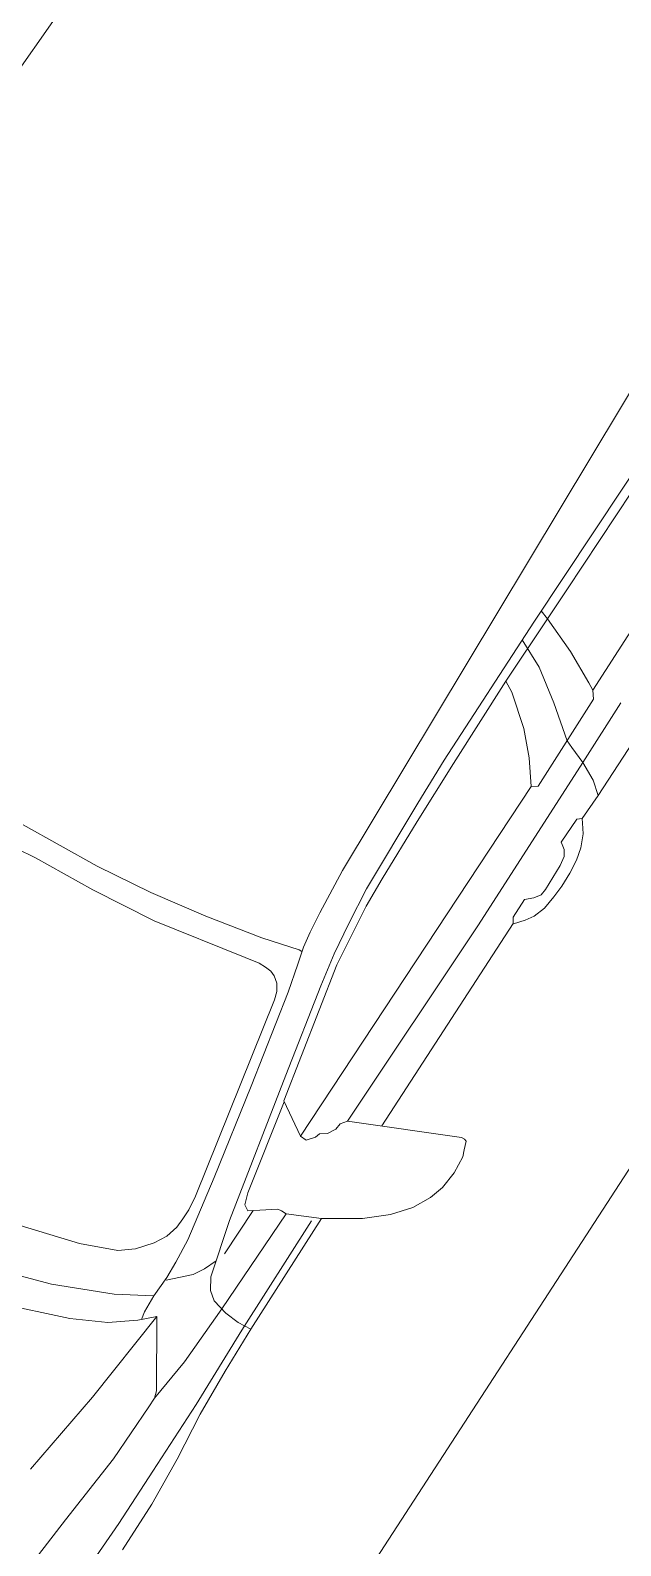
# Model space of a CAD drawing. Header units: millimetres. Extents: x 48966 to 155647, y -43515 to 30475.
# Drawn here: x 121202 to 122166, y 20050 to 22525 of the extents above; entities that cross this region are included whole.
import ezdxf

# ---------------------------------------------------------------- set-up
doc = ezdxf.new("R2010")
doc.units = ezdxf.units.MM
for name, color, linetype, lineweight in [('Парковка', 7, 'Continuous', 9), ('Стены-1', 7, 'Continuous', 18), ('Фундамент несущей конструкции', 7, 'Continuous', 9), ('Фундамент несущей конструкции-1', 7, 'Continuous', 18), ('Элементы узлов', 7, 'Continuous', 9)]:
    doc.layers.add(name, color=color, linetype=linetype, lineweight=lineweight)

# ---------------------------------------------------------------- blocks, each defined once
blk = doc.blocks.new('Стена наружная на отм_-10_450 - Стена наружная на отм_-10_450-507337-План -1-го этажа на отм_ -10_350')
at = {"layer": 'Фундамент несущей конструкции-1'}
for centre, start, end in [((116848.5, 7599), 37.28093, 77.21527), ((116931.1, 7013.9), 39.72953, 78.29093)]:
    blk.add_arc(centre, 18185, start, end, dxfattribs=at)
blk = doc.blocks.new('Парковка_одиночная - Средний класс 5300х2500мм-8483981-План -1-го этажа на отм_ -10_350')
at = {"layer": 'Парковка'}
blk.add_line((2500, 0), (2500, -5300), dxfattribs=at)
at = {"layer": 'Элементы узлов'}
for p, q in [((658, -2756.5), (717.5, -1056)), ((658, -2756.5), (717.5, -1056)), ((658, -2756.5), (717.5, -1056)), ((1782.5, -1056), (1842, -2756.5)), ((1782.5, -1056), (1842, -2756.5)), ((1782.5, -1056), (1842, -2756.5)), ((1883, -2246), (1887, -1835.4)), ((1883, -2246), (1887, -1835.4)), ((1883, -2246), (1887, -1835.4)), ((1900.9, -1979.2), (1899.4, -2172.6)), ((1900.9, -1979.2), (1899.4, -2172.6)), ((1900.9, -1979.2), (1899.4, -2172.6)), ((2024.3, -2286.8), (2023.1, -2081)), ((2024.3, -2286.8), (2023.1, -2081)), ((2024.3, -2286.8), (2023.1, -2081)), ((1899.4, -2172.6), (1898.8, -2229.6)), ((1899.4, -2172.6), (1898.8, -2229.6)), ((1899.4, -2172.6), (1898.8, -2229.6)), ((2125.4, -2159.6), (2125.4, -2426.3)), ((2125.4, -2159.6), (2125.4, -2426.3)), ((2125.4, -2159.6), (2125.4, -2426.3)), ((1898.8, -2229.6), (1883.2, -2224.1)), ((1898.8, -2229.6), (1883.2, -2224.1)), ((1898.8, -2229.6), (1883.2, -2224.1)), ((1883, -2514.6), (1883, -2246)), ((1883, -2514.6), (1883, -2246)), ((1883, -2514.6), (1883, -2246)), ((1897.1, -2351.6), (1898.8, -2229.6)), ((1897.1, -2351.6), (1898.8, -2229.6)), ((1897.1, -2351.6), (1898.8, -2229.6)), ((1898.8, -2229.6), (1959.6, -2253.7)), ((1898.8, -2229.6), (1959.6, -2253.7)), ((1898.8, -2229.6), (1959.6, -2253.7)), ((1959.6, -2253.7), (2012.2, -2280.1)), ((1959.6, -2253.7), (2012.2, -2280.1)), ((1959.6, -2253.7), (2012.2, -2280.1)), ((1883, -2280.7), (1930.1, -2303.1)), ((1883, -2280.7), (1930.1, -2303.1)), ((1883, -2280.7), (1930.1, -2303.1)), ((2012.2, -2280.1), (2024.3, -2286.8)), ((2012.2, -2280.1), (2024.3, -2286.8)), ((2012.2, -2280.1), (2024.3, -2286.8)), ((2033.4, -2298.6), (2024.3, -2286.8)), ((2033.4, -2298.6), (2024.3, -2286.8)), ((2033.4, -2298.6), (2024.3, -2286.8)), ((2034.7, -2467.1), (2033.4, -2298.6)), ((2034.7, -2467.1), (2033.4, -2298.6)), ((2034.7, -2467.1), (2033.4, -2298.6)), ((2073.6, -2279.1), (2075.1, -2394.9)), ((2073.6, -2279.1), (2075.1, -2394.9)), ((2073.6, -2279.1), (2075.1, -2394.9)), ((1930.1, -2303.1), (1982.1, -2338.8)), ((1930.1, -2303.1), (1982.1, -2338.8)), ((1930.1, -2303.1), (1982.1, -2338.8)), ((1982.1, -2338.8), (2034, -2378.8)), ((1982.1, -2338.8), (2034, -2378.8)), ((1982.1, -2338.8), (2034, -2378.8)), ((1897.1, -2351.6), (1898.6, -2510.9)), ((1915.1, -2361.3), (1897.1, -2351.6)), ((1897.1, -2351.6), (1898.6, -2510.9)), ((1915.1, -2361.3), (1897.1, -2351.6)), ((1897.1, -2351.6), (1898.6, -2510.9)), ((1915.1, -2361.3), (1897.1, -2351.6)), ((1963.6, -2400.7), (1915.1, -2361.3)), ((1963.6, -2400.7), (1915.1, -2361.3)), ((1963.6, -2400.7), (1915.1, -2361.3)), ((1997.5, -2436.1), (1963.6, -2400.7)), ((1997.5, -2436.1), (1963.6, -2400.7)), ((1997.5, -2436.1), (1963.6, -2400.7)), ((2034, -2378.8), (2046.4, -2383.8)), ((2034, -2378.8), (2046.4, -2383.8)), ((2034, -2378.8), (2046.4, -2383.8)), ((2046.4, -2383.8), (2075.1, -2394.9)), ((2046.4, -2383.8), (2075.1, -2394.9)), ((2046.4, -2383.8), (2075.1, -2394.9)), ((2075.1, -2394.9), (2105, -2409.6)), ((2075.1, -2394.9), (2076.6, -2710)), ((2075.1, -2394.9), (2105, -2409.6)), ((2075.1, -2394.9), (2076.6, -2710)), ((2075.1, -2394.9), (2105, -2409.6)), ((2075.1, -2394.9), (2076.6, -2710)), ((2105, -2409.6), (2125.1, -2426.3)), ((2105, -2409.6), (2125.1, -2426.3)), ((2105, -2409.6), (2125.1, -2426.3)), ((2025.5, -2473.4), (1997.5, -2436.1)), ((2025.5, -2473.4), (1997.5, -2436.1)), ((2025.5, -2473.4), (1997.5, -2436.1)), ((2125.4, -2426.3), (2123.7, -2472.2)), ((2125.4, -2426.3), (2123.7, -2472.2)), ((2125.4, -2426.3), (2123.7, -2472.2)), ((2020.8, -3157.7), (2025.5, -2473.4)), ((2020.8, -3157.7), (2025.5, -2473.4)), ((2020.8, -3157.7), (2025.5, -2473.4)), ((2025.5, -2473.4), (2034.7, -2467.1)), ((2025.5, -2473.4), (2034.7, -2467.1)), ((2025.5, -2473.4), (2034.7, -2467.1)), ((2116.9, -2477.7), (2123.7, -2472.2)), ((2116.9, -2477.7), (2123.7, -2472.2)), ((2116.9, -2477.7), (2123.7, -2472.2)), ((2123.7, -2472.2), (2128.6, -2477.9)), ((2123.7, -2472.2), (2128.6, -2477.9)), ((2123.7, -2472.2), (2128.6, -2477.9)), ((2116.4, -2523.1), (2116.9, -2477.7)), ((2116.4, -2523.1), (2116.9, -2477.7)), ((2116.4, -2523.1), (2116.9, -2477.7)), ((2128.6, -2477.9), (2138.6, -2492)), ((2128.6, -2477.9), (2138.6, -2492)), ((2128.6, -2477.9), (2138.6, -2492)), ((2138.6, -2492), (2148, -2513.4)), ((2138.6, -2492), (2148, -2513.4)), ((2138.6, -2492), (2148, -2513.4)), ((1884.9, -2597.1), (1883, -2514.6)), ((1884.9, -2597.1), (1883, -2514.6)), ((1884.9, -2597.1), (1883, -2514.6)), ((1898.6, -2510.9), (1900.5, -2622.8)), ((1898.6, -2510.9), (1900.5, -2622.8)), ((1898.6, -2510.9), (1900.5, -2622.8)), ((2119.7, -2525.2), (2116.4, -2523.1)), ((2119.7, -2525.2), (2116.4, -2523.1)), ((2119.7, -2525.2), (2116.4, -2523.1)), ((2148, -2513.4), (2153.1, -2534.2)), ((2148, -2513.4), (2153.1, -2534.2)), ((2148, -2513.4), (2153.1, -2534.2)), ((2126.7, -2530.7), (2119.7, -2525.2)), ((2126.7, -2530.7), (2119.7, -2525.2)), ((2126.7, -2530.7), (2119.7, -2525.2)), ((2132.9, -2540), (2126.7, -2530.7)), ((2132.9, -2540), (2126.7, -2530.7)), ((2132.9, -2540), (2126.7, -2530.7)), ((2135.7, -2555.8), (2132.9, -2540)), ((2135.7, -2555.8), (2132.9, -2540)), ((2135.7, -2555.8), (2132.9, -2540)), ((2153.1, -2534.2), (2155.4, -2558.1)), ((2153.1, -2534.2), (2155.4, -2558.1)), ((2153.1, -2534.2), (2155.4, -2558.1)), ((2136.7, -2602), (2135.7, -2555.8)), ((2136.7, -2602), (2135.7, -2555.8)), ((2136.7, -2602), (2135.7, -2555.8)), ((2155.4, -2558.1), (2156.2, -2583)), ((2155.4, -2558.1), (2156.2, -2583)), ((2155.4, -2558.1), (2156.2, -2583)), ((1891.1, -2760.1), (1884.9, -2597.1)), ((1891.1, -2760.1), (1884.9, -2597.1)), ((1891.1, -2760.1), (1884.9, -2597.1)), ((2156.2, -2583), (2154.6, -2604.8)), ((2156.2, -2583), (2154.6, -2604.8)), ((2156.2, -2583), (2154.6, -2604.8)), ((1900.5, -2622.8), (1903.4, -2732.5)), ((1900.5, -2622.8), (1903.4, -2732.5)), ((1900.5, -2622.8), (1903.4, -2732.5)), ((2128.2, -2623.8), (2135.7, -2613.1)), ((2128.2, -2623.8), (2135.7, -2613.1)), ((2128.2, -2623.8), (2135.7, -2613.1)), ((2135.7, -2613.1), (2136.7, -2602)), ((2135.7, -2613.1), (2136.7, -2602)), ((2135.7, -2613.1), (2136.7, -2602)), ((2154.6, -2604.8), (2151.8, -2628.3)), ((2154.6, -2604.8), (2151.8, -2628.3)), ((2154.6, -2604.8), (2151.8, -2628.3)), ((2116.9, -2634.4), (2128.2, -2623.8)), ((2116.9, -2634.4), (2128.2, -2623.8)), ((2116.9, -2634.4), (2128.2, -2623.8)), ((2117.1, -2668.3), (2116.9, -2634.4)), ((2117.1, -2668.3), (2116.9, -2634.4)), ((2117.1, -2668.3), (2116.9, -2634.4)), ((2151.8, -2628.3), (2145, -2648.6)), ((2151.8, -2628.3), (2145, -2648.6)), ((2151.8, -2628.3), (2145, -2648.6)), ((2122.8, -2677.3), (2117.1, -2668.3)), ((2122.8, -2677.3), (2117.1, -2668.3)), ((2122.8, -2677.3), (2117.1, -2668.3)), ((2136.3, -2662.2), (2123.2, -2677.3)), ((2136.3, -2662.2), (2123.2, -2677.3)), ((2136.3, -2662.2), (2123.2, -2677.3)), ((2145, -2648.6), (2136.3, -2662.2)), ((2145, -2648.6), (2136.3, -2662.2)), ((2145, -2648.6), (2136.3, -2662.2)), ((2122.8, -3071.5), (2122.8, -2677.3)), ((2122.8, -3071.5), (2122.8, -2677.3)), ((2122.8, -3071.5), (2122.8, -2677.3)), ((2076.6, -2710), (2071.7, -3095.2)), ((2076.6, -2710), (2071.7, -3095.2)), ((2076.6, -2710), (2071.7, -3095.2)), ((1903.4, -2732.5), (1905.9, -2784.5)), ((1903.4, -2732.5), (1905.9, -2784.5)), ((1903.4, -2732.5), (1905.9, -2784.5)), ((1848.4, -2834.6), (1842, -2756.5)), ((1848.4, -2834.6), (1842, -2756.5)), ((1848.4, -2834.6), (1842, -2756.5)), ((1897.8, -2823.3), (1891.1, -2760.1)), ((1897.8, -2823.3), (1891.1, -2760.1)), ((1897.8, -2823.3), (1891.1, -2760.1)), ((1905.9, -2784.5), (1918.1, -2890.5)), ((1905.9, -2784.5), (1918.1, -2890.5)), ((1905.9, -2784.5), (1918.1, -2890.5)), ((1852.2, -2869.8), (1848.4, -2834.6)), ((1852.2, -2869.8), (1848.4, -2834.6)), ((1852.2, -2869.8), (1848.4, -2834.6)), ((1904.5, -2877.9), (1897.8, -2823.3)), ((1904.5, -2877.9), (1897.8, -2823.3)), ((1904.5, -2877.9), (1897.8, -2823.3)), ((1856.6, -2896.1), (1852.2, -2869.8)), ((1856.6, -2896.1), (1852.2, -2869.8)), ((1856.6, -2896.1), (1852.2, -2869.8)), ((1914.7, -2933.8), (1904.5, -2877.9)), ((1914.7, -2933.8), (1904.5, -2877.9)), ((1914.7, -2933.8), (1904.5, -2877.9)), ((1918.1, -2890.5), (1966.6, -3124.1)), ((1918.1, -2890.5), (1966.6, -3124.1)), ((1918.1, -2890.5), (1966.6, -3124.1)), ((1695.2, -2940.5), (1791.3, -2920.2)), ((1695.2, -2940.5), (1791.3, -2920.2)), ((1695.2, -2940.5), (1791.3, -2920.2)), ((1791.3, -2920.2), (1852.8, -2903.7)), ((1791.3, -2920.2), (1852.8, -2903.7)), ((1791.3, -2920.2), (1852.8, -2903.7)), ((1852.8, -2903.7), (1858.5, -2903.7)), ((1852.8, -2903.7), (1858.5, -2903.7)), ((1852.8, -2903.7), (1858.5, -2903.7)), ((1863.8, -2924.6), (1856.6, -2896.1)), ((1863.8, -2924.6), (1856.6, -2896.1)), ((1863.8, -2924.6), (1856.6, -2896.1)), ((1599.1, -2957), (1695.2, -2940.5)), ((1599.1, -2957), (1695.2, -2940.5)), ((1599.1, -2957), (1695.2, -2940.5)), ((1875.4, -2971.4), (1863.8, -2924.6)), ((1875.4, -2971.4), (1863.8, -2924.6)), ((1875.4, -2971.4), (1863.8, -2924.6)), ((1946.1, -3087.1), (1914.7, -2933.8)), ((1946.1, -3087.1), (1914.7, -2933.8)), ((1946.1, -3087.1), (1914.7, -2933.8)), ((1364, -2978), (1501.9, -2968.6)), ((1364, -2978), (1501.9, -2968.6)), ((1364, -2978), (1501.9, -2968.6)), ((1501.9, -2968.6), (1599.1, -2957)), ((1501.9, -2968.6), (1599.1, -2957)), ((1501.9, -2968.6), (1599.1, -2957)), ((1628.7, -2993), (1786.1, -2962.3)), ((1628.7, -2993), (1786.1, -2962.3)), ((1628.7, -2993), (1786.1, -2962.3)), ((1786.1, -2962.3), (1810.4, -2957.5)), ((1786.1, -2962.3), (1810.4, -2957.5)), ((1786.1, -2962.3), (1810.4, -2957.5)), ((1810.4, -2957.5), (1822.3, -2957.3)), ((1810.4, -2957.5), (1822.3, -2957.3)), ((1810.4, -2957.5), (1822.3, -2957.3)), ((1822.3, -2957.3), (1833.1, -2958.3)), ((1822.3, -2957.3), (1833.1, -2958.3)), ((1822.3, -2957.3), (1833.1, -2958.3)), ((1833.1, -2958.3), (1841.9, -2961.4)), ((1833.1, -2958.3), (1841.9, -2961.4)), ((1833.1, -2958.3), (1841.9, -2961.4)), ((1841.9, -2961.4), (1852, -2969.2)), ((1841.9, -2961.4), (1852, -2969.2)), ((1841.9, -2961.4), (1852, -2969.2)), ((1852, -2969.2), (1859.5, -2980.6)), ((1852, -2969.2), (1859.5, -2980.6)), ((1852, -2969.2), (1859.5, -2980.6)), ((1517.3, -3005), (1628.7, -2993)), ((1517.3, -3005), (1628.7, -2993)), ((1517.3, -3005), (1628.7, -2993)), ((1859.5, -2980.6), (1863.7, -2994)), ((1859.5, -2980.6), (1863.7, -2994)), ((1859.5, -2980.6), (1863.7, -2994)), ((1863.7, -2994), (1930.3, -3333.2)), ((1863.7, -2994), (1930.3, -3333.2)), ((1863.7, -2994), (1930.3, -3333.2)), ((1908.8, -3133.2), (1875.4, -2971.4)), ((1908.8, -3133.2), (1875.4, -2971.4)), ((1908.8, -3133.2), (1875.4, -2971.4)), ((1375.9, -3016.5), (1410.3, -3012.2)), ((1375.9, -3016.5), (1410.3, -3012.2)), ((1375.9, -3016.5), (1410.3, -3012.2)), ((1410.3, -3012.2), (1517.3, -3005)), ((1410.3, -3012.2), (1517.3, -3005)), ((1410.3, -3012.2), (1517.3, -3005)), ((2071.7, -3095.2), (2242.1, -3016.3)), ((2071.7, -3095.2), (2242.1, -3016.3)), ((2071.7, -3095.2), (2242.1, -3016.3)), ((2242.1, -3016.3), (2248, -3016.1)), ((2242.1, -3016.3), (2248, -3016.1)), ((2242.1, -3016.3), (2248, -3016.1)), ((2248, -3016.1), (2252, -3017.5)), ((2248, -3016.1), (2252, -3017.5)), ((2248, -3016.1), (2252, -3017.5)), ((2252, -3017.5), (2256.9, -3031.1)), ((2252, -3017.5), (2256.9, -3031.1)), ((2252, -3017.5), (2256.9, -3031.1)), ((2261.5, -3041.8), (2256.9, -3031.1)), ((2261.5, -3041.8), (2256.9, -3031.1)), ((2261.5, -3041.8), (2256.9, -3031.1)), ((2264, -3071.2), (2261.5, -3041.8)), ((2264, -3071.2), (2261.5, -3041.8)), ((2264, -3071.2), (2261.5, -3041.8)), ((1998.4, -3336.2), (1946.1, -3087.1)), ((1998.4, -3336.2), (1946.1, -3087.1)), ((1998.4, -3336.2), (1946.1, -3087.1)), ((2260.6, -3101.8), (2264, -3071.2)), ((2260.6, -3101.8), (2264, -3071.2)), ((2260.6, -3101.8), (2264, -3071.2)), ((2055.3, -3129.9), (2063.1, -3116.8)), ((2055.3, -3129.9), (2063.1, -3116.8)), ((2055.3, -3129.9), (2063.1, -3116.8)), ((2063.1, -3116.8), (2064, -3105.6)), ((2063.1, -3116.8), (2064, -3105.6)), ((2063.1, -3116.8), (2064, -3105.6)), ((2064, -3105.6), (2071.7, -3095.2)), ((2064, -3105.6), (2071.7, -3095.2)), ((2064, -3105.6), (2071.7, -3095.2)), ((2253.3, -3126.4), (2260.6, -3101.8)), ((2253.3, -3126.4), (2260.6, -3101.8)), ((2253.3, -3126.4), (2260.6, -3101.8)), ((1939.3, -3291), (1908.8, -3133.2)), ((1939.3, -3291), (1908.8, -3133.2)), ((1939.3, -3291), (1908.8, -3133.2)), ((1966.6, -3124.1), (2020.8, -3157.7)), ((1966.6, -3124.1), (2020.8, -3157.7)), ((1966.6, -3124.1), (2020.8, -3157.7)), ((1998.6, -3282.2), (1967.8, -3125.2)), ((1998.6, -3282.2), (1967.8, -3125.2)), ((1998.6, -3282.2), (1967.8, -3125.2)), ((2042.2, -3145.9), (2044.4, -3137.8)), ((2042.2, -3145.9), (2044.4, -3137.8)), ((2042.2, -3145.9), (2044.4, -3137.8)), ((2044.4, -3137.8), (2055.3, -3129.9)), ((2044.4, -3137.8), (2055.3, -3129.9)), ((2044.4, -3137.8), (2055.3, -3129.9)), ((2237.9, -3155.9), (2253.3, -3126.4)), ((2237.9, -3155.9), (2253.3, -3126.4)), ((2237.9, -3155.9), (2253.3, -3126.4)), ((2020.8, -3157.7), (2032, -3158.1)), ((2020.8, -3157.7), (2032, -3158.1)), ((2020.8, -3157.7), (2032, -3158.1)), ((2032, -3158.1), (2042.2, -3145.9)), ((2032, -3158.1), (2042.2, -3145.9)), ((2032, -3158.1), (2042.2, -3145.9)), ((2213.8, -3185.1), (2237.9, -3155.9)), ((2213.8, -3185.1), (2237.9, -3155.9)), ((2213.8, -3185.1), (2237.9, -3155.9)), ((2178.8, -3215.5), (2213.8, -3185.1)), ((2178.8, -3215.5), (2213.8, -3185.1)), ((2178.8, -3215.5), (2213.8, -3185.1)), ((2122.5, -3251.7), (2178.8, -3215.5)), ((2122.5, -3251.7), (2178.8, -3215.5)), ((2122.5, -3251.7), (2178.8, -3215.5)), ((2122.5, -3251.7), (2070.2, -3276.7)), ((2122.5, -3251.7), (2070.2, -3276.7)), ((2122.5, -3251.7), (2070.2, -3276.7)), ((2112.6, -3475.7), (2111.1, -3263.6)), ((2112.6, -3475.7), (2111.1, -3263.6)), ((2112.6, -3475.7), (2111.1, -3263.6)), ((2124.3, -3466.4), (2122.5, -3251.7)), ((2124.3, -3466.4), (2122.5, -3251.7)), ((2124.3, -3466.4), (2122.5, -3251.7)), ((1958.5, -3400.2), (1939.3, -3291)), ((1958.5, -3400.2), (1939.3, -3291)), ((1958.5, -3400.2), (1939.3, -3291)), ((2005.5, -3301.4), (1998.6, -3282.2)), ((2005.5, -3301.4), (1998.6, -3282.2)), ((2005.5, -3301.4), (1998.6, -3282.2)), ((2054.4, -3278), (2015, -3307)), ((2054.4, -3278), (2015, -3307)), ((2054.4, -3278), (2015, -3307)), ((2061, -3277.1), (2054.4, -3278)), ((2061, -3277.1), (2054.4, -3278)), ((2061, -3277.1), (2054.4, -3278)), ((2070.2, -3276.7), (2061, -3277.1)), ((2070.2, -3276.7), (2061, -3277.1)), ((2070.2, -3276.7), (2061, -3277.1)), ((2070.2, -3276.7), (2066.3, -3464.3)), ((2070.2, -3276.7), (2066.3, -3464.3)), ((2070.2, -3276.7), (2066.3, -3464.3)), ((2015, -3307), (2005.5, -3301.4)), ((2015, -3307), (2005.5, -3301.4)), ((2015, -3307), (2005.5, -3301.4)), ((2021.3, -3386.4), (2022.2, -3301.7)), ((2021.3, -3386.4), (2022.2, -3301.7)), ((2021.3, -3386.4), (2022.2, -3301.7)), ((1930.3, -3333.2), (1933.1, -3357.9)), ((1930.3, -3333.2), (1933.1, -3357.9)), ((1930.3, -3333.2), (1933.1, -3357.9)), ((2023, -3429.9), (1998.4, -3336.2)), ((2023, -3429.9), (1998.4, -3336.2)), ((2023, -3429.9), (1998.4, -3336.2)), ((1933.1, -3357.9), (1933.1, -3375.5)), ((1933.1, -3357.9), (1933.1, -3375.5)), ((1933.1, -3357.9), (1933.1, -3375.5)), ((1933.1, -3375.5), (1932.4, -3392.3)), ((1933.1, -3375.5), (1932.4, -3392.3)), ((1933.1, -3375.5), (1932.4, -3392.3)), ((1926.6, -3413.8), (1915.2, -3433.7)), ((1926.6, -3413.8), (1915.2, -3433.7)), ((1926.6, -3413.8), (1915.2, -3433.7)), ((1932.4, -3392.3), (1926.6, -3413.8)), ((1932.4, -3392.3), (1926.6, -3413.8)), ((1932.4, -3392.3), (1926.6, -3413.8)), ((1962.2, -3441.4), (1958.5, -3400.2)), ((1962.2, -3441.4), (1958.5, -3400.2)), ((1962.2, -3441.4), (1958.5, -3400.2)), ((2016.1, -3403.7), (2007.3, -3424.6)), ((2016.1, -3403.7), (2007.3, -3424.6)), ((2016.1, -3403.7), (2007.3, -3424.6)), ((1915.2, -3433.7), (1895.1, -3459)), ((1915.2, -3433.7), (1895.1, -3459)), ((1915.2, -3433.7), (1895.1, -3459)), ((2007.3, -3424.6), (1996.4, -3442.6)), ((2007.3, -3424.6), (1996.4, -3442.6)), ((2007.3, -3424.6), (1996.4, -3442.6)), ((2034.5, -3449.3), (2023, -3429.9)), ((2034.5, -3449.3), (2023, -3429.9)), ((2034.5, -3449.3), (2023, -3429.9)), ((1895.1, -3459), (1872, -3477)), ((1895.1, -3459), (1872, -3477)), ((1895.1, -3459), (1872, -3477)), ((1963.1, -3470.1), (1962.2, -3441.4)), ((1963.1, -3470.1), (1962.2, -3441.4)), ((1963.1, -3470.1), (1962.2, -3441.4)), ((1996.4, -3442.6), (1964.5, -3474.4)), ((1996.4, -3442.6), (1964.5, -3474.4)), ((1996.4, -3442.6), (1964.5, -3474.4)), ((2048.6, -3460.1), (2034.5, -3449.3)), ((2048.6, -3460.1), (2034.5, -3449.3)), ((2048.6, -3460.1), (2034.5, -3449.3)), ((2075.8, -3466.6), (2048.6, -3460.1)), ((2075.8, -3466.6), (2048.6, -3460.1)), ((2075.8, -3466.6), (2048.6, -3460.1)), ((2066.3, -3464.3), (2062.5, -3570.1)), ((2066.3, -3464.3), (2062.5, -3570.1)), ((2066.3, -3464.3), (2062.5, -3570.1)), ((1872, -3477), (1813.4, -3501.5)), ((1872, -3477), (1813.4, -3501.5)), ((1872, -3477), (1813.4, -3501.5)), ((1961.9, -3507), (1963.1, -3470.1)), ((1961.9, -3507), (1963.1, -3470.1)), ((1961.9, -3507), (1963.1, -3470.1)), ((2100.8, -3468.5), (2075.8, -3466.6)), ((2100.8, -3468.5), (2075.8, -3466.6)), ((2100.8, -3468.5), (2075.8, -3466.6)), ((2124.3, -3466.4), (2100.8, -3468.5)), ((2124.3, -3466.4), (2100.8, -3468.5)), ((2124.3, -3466.4), (2100.8, -3468.5)), ((2116.2, -3618), (2112.6, -3475.7)), ((2116.2, -3618), (2112.6, -3475.7)), ((2116.2, -3618), (2112.6, -3475.7)), ((2126.7, -3546.7), (2124.3, -3466.4)), ((2126.7, -3546.7), (2124.3, -3466.4)), ((2126.7, -3546.7), (2124.3, -3466.4)), ((1813.4, -3501.5), (1679.6, -3539.9)), ((1813.4, -3501.5), (1679.6, -3539.9)), ((1813.4, -3501.5), (1679.6, -3539.9)), ((1906.2, -3540), (1961.9, -3507)), ((1906.2, -3540), (1961.9, -3507)), ((1906.2, -3540), (1961.9, -3507)), ((1961.9, -3507), (1963.2, -3537.3)), ((1961.9, -3507), (1963.2, -3537.3)), ((1961.9, -3507), (1963.2, -3537.3)), ((1984.1, -3532.5), (1961.7, -3554.6)), ((1984.1, -3532.5), (1961.7, -3554.6)), ((1984.1, -3532.5), (1961.7, -3554.6)), ((1963.2, -3537.3), (1966.2, -3550.2)), ((1963.2, -3537.3), (1966.2, -3550.2)), ((1963.2, -3537.3), (1966.2, -3550.2)), ((1968, -3700.4), (1984.1, -3532.5)), ((1968, -3700.4), (1984.1, -3532.5)), ((1968, -3700.4), (1984.1, -3532.5)), ((1984.1, -3532.5), (2049.8, -3634.9)), ((1984.1, -3532.5), (2049.8, -3634.9)), ((1984.1, -3532.5), (2049.8, -3634.9)), ((1811.2, -3582.3), (1906.2, -3540)), ((1811.2, -3582.3), (1906.2, -3540)), ((1811.2, -3582.3), (1906.2, -3540)), ((1961.7, -3554.6), (1922.6, -3584.1)), ((1961.7, -3554.6), (1922.6, -3584.1)), ((1961.7, -3554.6), (1922.6, -3584.1)), ((2130.9, -3627.9), (2126.7, -3546.7)), ((2130.9, -3627.9), (2126.7, -3546.7)), ((2130.9, -3627.9), (2126.7, -3546.7)), ((1736.8, -3606.2), (1811.2, -3582.3)), ((1736.8, -3606.2), (1811.2, -3582.3)), ((1736.8, -3606.2), (1811.2, -3582.3)), ((1922.6, -3584.1), (1866.9, -3612.6)), ((1922.6, -3584.1), (1866.9, -3612.6)), ((1922.6, -3584.1), (1866.9, -3612.6)), ((2062.5, -3570.1), (2053.7, -3646.3)), ((2062.5, -3570.1), (2053.7, -3646.3)), ((2062.5, -3570.1), (2053.7, -3646.3)), ((1866.9, -3612.6), (1751.7, -3657)), ((1866.9, -3612.6), (1751.7, -3657)), ((1866.9, -3612.6), (1751.7, -3657)), ((2049.8, -3634.9), (2053.7, -3646.3)), ((2049.8, -3634.9), (2053.7, -3646.3)), ((2049.8, -3634.9), (2053.7, -3646.3)), ((2116.2, -3748.1), (2116.2, -3618)), ((2116.2, -3748.1), (2116.2, -3618)), ((2116.2, -3748.1), (2116.2, -3618)), ((2138.9, -3710), (2130.9, -3627.9)), ((2138.9, -3710), (2130.9, -3627.9)), ((2138.9, -3710), (2130.9, -3627.9)), ((2053.7, -3646.3), (2053.7, -3663.7)), ((2053.7, -3646.3), (2053.7, -3663.7)), ((2053.7, -3646.3), (2053.7, -3663.7)), ((2053.7, -3663.7), (2051.4, -3766.1)), ((2053.7, -3663.7), (2051.4, -3766.1)), ((2053.7, -3663.7), (2051.4, -3766.1)), ((1947, -3854.4), (1968, -3700.4)), ((1947, -3854.4), (1968, -3700.4)), ((1947, -3854.4), (1968, -3700.4)), ((2144.4, -3794.2), (2138.9, -3710)), ((2144.4, -3794.2), (2138.9, -3710)), ((2144.4, -3794.2), (2138.9, -3710)), ((2116.2, -3850.1), (2116.2, -3748.1)), ((2116.2, -3850.1), (2116.2, -3748.1)), ((2116.2, -3850.1), (2116.2, -3748.1)), ((2051.4, -3766.1), (2040.3, -3892.5)), ((2051.4, -3766.1), (2040.3, -3892.5)), ((2051.4, -3766.1), (2040.3, -3892.5)), ((2144.8, -3882.6), (2144.4, -3794.2)), ((2144.8, -3882.6), (2144.4, -3794.2)), ((2144.8, -3882.6), (2144.4, -3794.2)), ((2114.1, -3924.6), (2116.2, -3850.1)), ((2114.1, -3924.6), (2116.2, -3850.1)), ((2114.1, -3924.6), (2116.2, -3850.1)), ((2040.3, -3892.5), (2024.2, -4081.6)), ((2040.3, -3892.5), (2024.2, -4081.6)), ((2040.3, -3892.5), (2024.2, -4081.6))]:
    blk.add_line(p, q, dxfattribs=at)

msp = doc.modelspace()

# ---------------------------------------------------------------- linework, layer by layer
at = {"layer": 'Стены-1'}
msp.add_arc((116931.1, 7013.9), 18185, 39.73586, 78.29093, dxfattribs=at)

# ---------------------------------------------------------------- block references
at = {"layer": 'Парковка', "rotation": 326.9999999999999}
msp.add_blockref('Парковка_одиночная - Средний класс 5300х2500мм-8483981-План -1-го этажа на отм_ -10_350', (121668.6, 24467.6), dxfattribs=at)
at = {"layer": 'Фундамент несущей конструкции'}
msp.add_blockref('Стена наружная на отм_-10_450 - Стена наружная на отм_-10_450-507337-План -1-го этажа на отм_ -10_350', (0, 0), dxfattribs=at)

doc.saveas('drawing.dxf')
